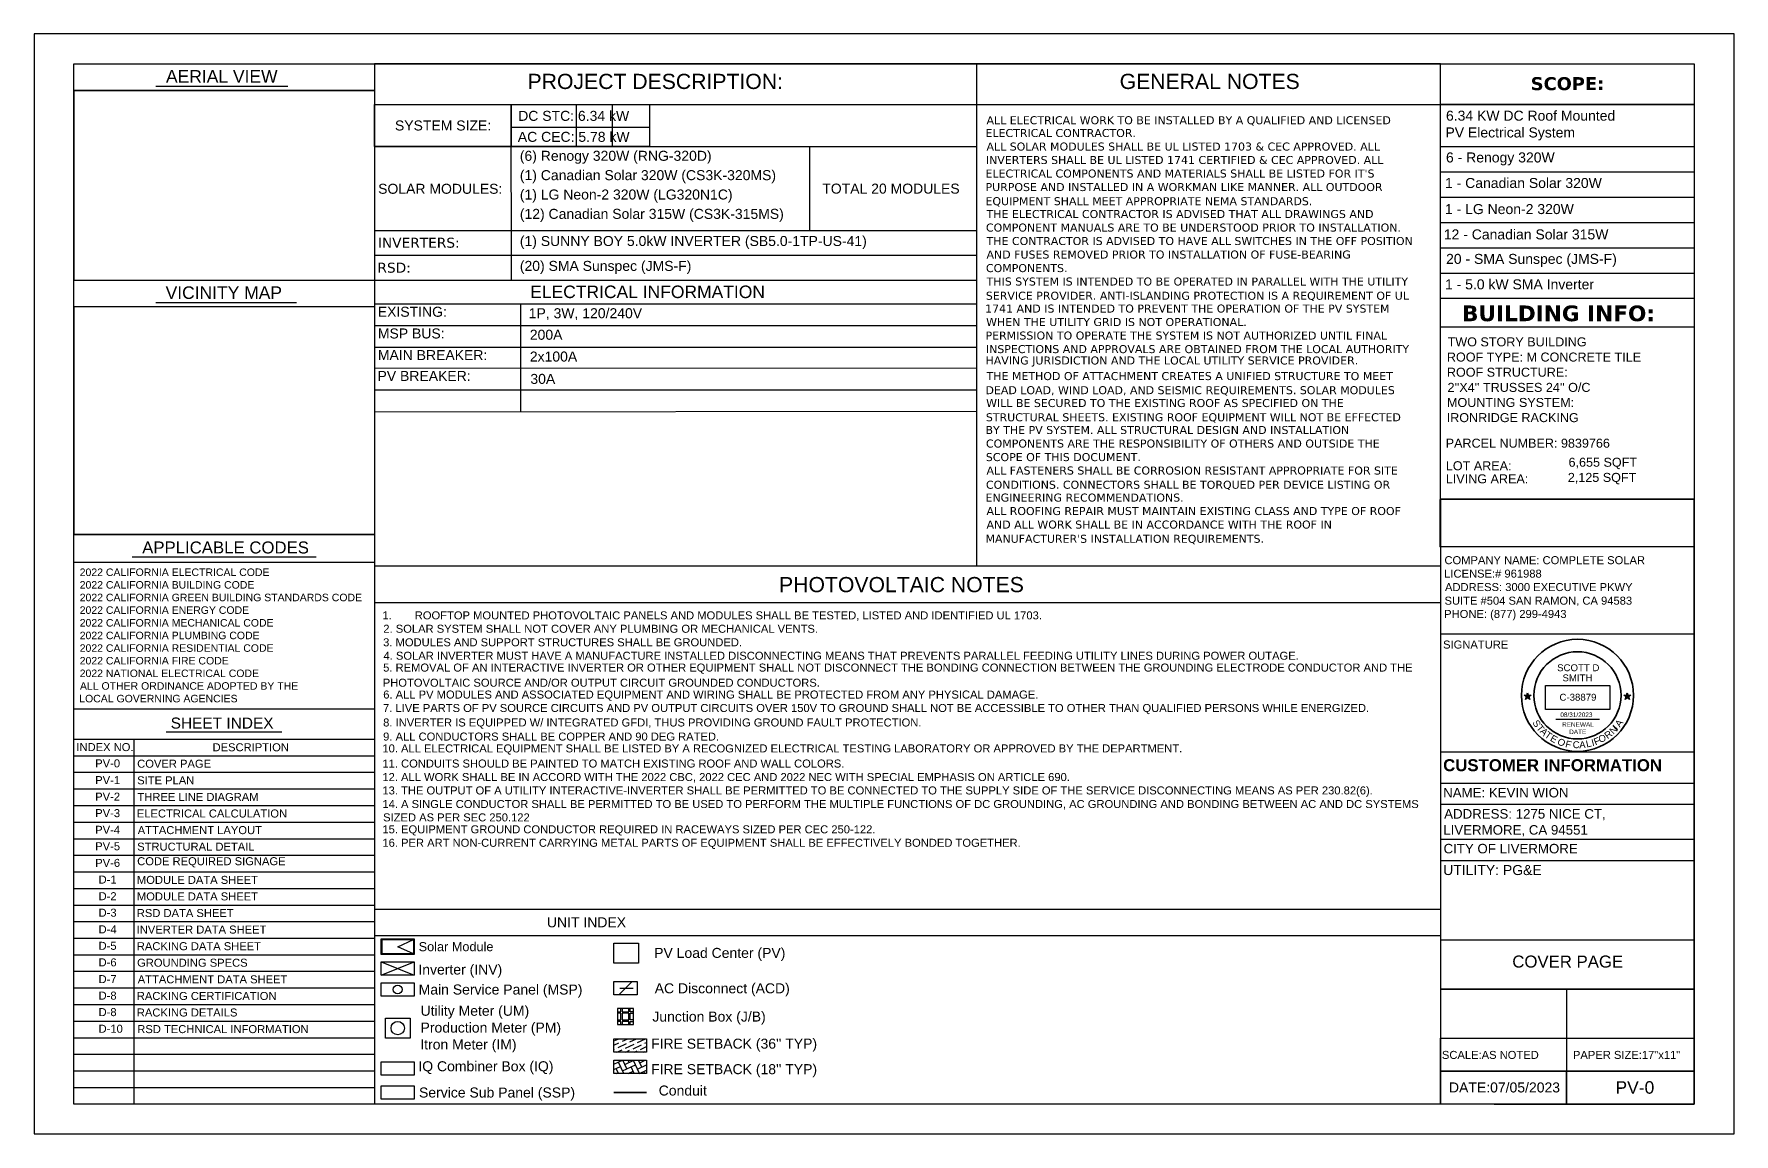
# Model space of a CAD drawing. Header units: millimetres. Extents: x -419 to 20046, y -14642 to 2638.
# Drawn here: x 383 to 2082, y -9577 to -8477 of the extents above; entities that cross this region are included whole.
import ezdxf

# ---------------------------------------------------------------- set-up
doc = ezdxf.new("R2010")
doc.units = ezdxf.units.MM
for name, color, linetype in [('PDF5_Text', 7, 'Continuous'), ('PDF_0', 7, 'Continuous'), ('PDF_PDF_Geometry', 7, 'Continuous'), ('PDF_Text', 7, 'Continuous')]:
    doc.layers.add(name, color=color, linetype=linetype)
doc.styles.add('PDF Arial', font='arial.ttf')
doc.styles.add('PDF Arial Bold', font='arialbd.ttf')
doc.styles.add('PDF Verdana', font='verdana.ttf')
doc.styles.add('PDF Verdana Bold', font='verdanab.ttf')
doc.styles.get("Standard").update_dxf_attribs({"font": 'arial.ttf'})
picture_1 = doc.add_image_def('image33.png', size_in_pixel=(45, 240))
picture_2 = doc.add_image_def('image34.png', size_in_pixel=(697, 1103))
picture_3 = doc.add_image_def('image35.png', size_in_pixel=(836, 1103))
picture_4 = doc.add_image_def('image15.png', size_in_pixel=(858, 321))

# ---------------------------------------------------------------- blocks, each defined once
blk = doc.blocks.new('star')
h = blk.add_hatch(color=256)
h.dxf.hatch_style = 1
h.paths.add_polyline_path([(116.5, 62.57), (116.86, 62.57), (116.68, 63.12)])
h.paths.add_polyline_path([(116.68, 62.02), (116.97, 62.23), (116.86, 62.57), (116.5, 62.57), (116.39, 62.23)])
h.paths.add_polyline_path([(116.5, 62.57), (115.92, 62.57), (116.39, 62.23)])
h.paths.add_polyline_path([(116.39, 62.23), (116.21, 61.67), (116.68, 62.02)])
h.paths.add_polyline_path([(116.68, 62.02), (117.15, 61.67), (116.97, 62.23)])
h.paths.add_polyline_path([(116.97, 62.23), (117.44, 62.57), (116.86, 62.57)])
for p, q in [((116.21, 61.67), (116.68, 63.12)), ((116.68, 63.12), (117.15, 61.67)), ((115.92, 62.57), (117.44, 62.57)), ((117.15, 61.67), (115.92, 62.57)), ((117.44, 62.57), (116.21, 61.67))]:
    blk.add_line(p, q)
blk = doc.blocks.new('a')
at = {"color": 1, "char_height": 15, "attachment_point": 1}
for s, insert, rotation in [('{\\C256;S}', (169, 149), 301.8504), ('{\\C256;T}', (176.1, 138.5), 308.5602), ('{\\C256;A}', (182.8, 131.2), 313.9392), ('{\\C256;T}', (190.6, 123.2), 324.7462), ('{\\C256;E}', (201.4, 115.5), 330.0103), ('{\\C256;O}', (299, 112.2), 12.6875), ('{\\C256;R}', (311.3, 116.8), 36.4598), ('{\\C256;N}', (322.6, 125.5), 43.0781), ('{\\C256;I}', (344.8, 127.8), 227.4846), ('{\\C256;A}', (335, 138.5), 54.6588), ('{\\C256;O}', (218.6, 109.1), 319.6464), ('{\\C256;A}', (258.4, 100.3), 1.6689), ('{\\C256;L}', (271.7, 101.5), 12.6875), ('{\\C256;I}', (283.7, 104.3), 13.6115), ('{\\C256;F}', (288.3, 105.4), 21.5682)]:
    blk.add_mtext_dynamic_manual_height_columns(s, width=30.733, gutter_width=125, heights=[0], dxfattribs=dict(at, insert=insert, rotation=rotation))
at = {"color": 1, "insert": (244.5, 100.5), "char_height": 15, "attachment_point": 1}
blk.add_mtext_dynamic_manual_height_columns('{\\C256;C}', width=30.733, gutter_width=125, heights=[0], dxfattribs=at)
blk = doc.blocks.new('1')
at = {"color": 1, "xscale": 0.1018808021228187, "yscale": 0.1018808021228187, "zscale": 0.1018808021228187}
blk.add_blockref('a', (510.97, 81.39), dxfattribs=at)
at = {"color": 1, "insert": (534.46, 91.84), "char_height": 1.528, "attachment_point": 1, "rotation": 347.3366}
blk.add_mtext_dynamic_manual_height_columns('{\\C256;F}', width=1.5282, gutter_width=12.74, heights=[0], dxfattribs=at)

msp = doc.modelspace()

# ---------------------------------------------------------------- linework, layer by layer
at = {"lineweight": 30}
msp.add_line((1904.248, -9162.189), (1948.031, -9162.189), dxfattribs=at)
at = {"lineweight": 35}
for radius in [56, 43.581]:
    msp.add_circle((1925.853, -9138.413), radius, dxfattribs=at)
at = {"layer": 'PDF_0', "lineweight": 25}
for points in [[(382.508, -8477.133), (382.508, -9577.042), (2082.367, -9577.042), (2082.367, -8477.133)], [(422.468, -8507.103), (723.079, -8507.103), (723.079, -8977.546), (422.468, -8977.546)], [(997.988, -8589.658), (723.079, -8589.658), (723.079, -8547.609), (997.988, -8547.609)], [(2042.407, -8547.609), (1788.931, -8547.609)], [(2042.407, -8547.609), (2042.407, -8741.598), (1788.931, -8741.598), (1788.931, -8547.609)], [(1788.931, -8989.988), (1788.931, -8942.399), (2042.407, -8942.399), (2042.407, -8989.988)], [(962.296, -9386.322), (986.817, -9386.322), (986.817, -9406.302), (962.296, -9406.302)], [(729.8, -9404.758), (762.585, -9404.758), (762.585, -9418.109), (729.8, -9418.109)], [(729.8, -9425.828), (762.585, -9425.828), (762.585, -9439.179), (729.8, -9439.179)], [(962.296, -9424.648), (985.637, -9424.648), (985.637, -9437.998), (962.296, -9437.998)], [(733.886, -9461.248), (758.498, -9461.248), (758.498, -9481.137), (733.886, -9481.137)], [(966.02, -9467.696), (982.004, -9467.696), (982.004, -9451.712), (966.02, -9451.712)], [(970.652, -9462.973), (977.281, -9462.973), (977.281, -9456.344), (970.652, -9456.344)], [(962.296, -9481.864), (995.082, -9481.864), (995.082, -9495.123), (962.296, -9495.123)], [(729.8, -9505.023), (762.585, -9505.023), (762.585, -9518.282), (729.8, -9518.282)], [(962.296, -9503.297), (995.082, -9503.297), (995.082, -9516.557), (962.296, -9516.557)], [(729.8, -9528.817), (762.585, -9528.817), (762.585, -9542.077), (729.8, -9542.077)]]:
    msp.add_lwpolyline(points, close=True, dxfattribs=at)
for points in [[(1324.846, -8507.103), (1324.846, -9008.969)], [(1788.931, -8942.399), (1788.931, -8507.103)], [(859.398, -8547.609), (859.58, -8723.343)], [(859.489, -8547.609), (859.489, -8589.658)], [(924.697, -8547.609), (924.697, -8589.658)], [(960.571, -8547.609), (960.571, -8589.658)], [(1788.931, -8547.609), (2042.407, -8547.609)], [(859.489, -8570.313), (997.988, -8570.313)], [(723.079, -8589.658), (1324.846, -8589.658)], [(1157.92, -8589.658), (1157.92, -8673.484)], [(1788.931, -8589.567), (2042.407, -8589.567)], [(1788.931, -8614.906), (2042.407, -8614.906)], [(1788.931, -8640.244), (2042.407, -8640.244)], [(1788.931, -8665.583), (2042.407, -8665.583)], [(723.17, -8673.484), (1324.846, -8673.484)], [(723.17, -8698.368), (1324.846, -8698.368)], [(1788.931, -8690.921), (2042.407, -8690.921)], [(1788.931, -8716.26), (2042.407, -8716.26)], [(723.17, -8723.343), (1324.846, -8723.343)], [(723.351, -8746.866), (1325.027, -8746.866)], [(868.934, -8746.866), (869.025, -8854.759)], [(723.351, -8768.571), (1325.027, -8768.571)], [(1788.931, -8769.934), (2042.407, -8769.934)], [(723.351, -8790.368), (1325.027, -8790.368)], [(723.17, -8811.347), (1324.936, -8810.802)], [(723.261, -8833.144), (1324.936, -8832.508)], [(723.351, -8833.053), (1325.027, -8833.053)], [(723.261, -8854.94), (1324.936, -8854.304)], [(1789.022, -9076.902), (2042.497, -9076.902)], [(422.468, -9152.009), (723.079, -9152.009)], [(729.8, -9404.758), (762.585, -9418.109)], [(729.8, -9418.109), (762.585, -9405.031)], [(980.732, -9424.648), (967.382, -9437.998)], [(968.29, -9431.278), (981.55, -9431.278)], [(974.738, -9430.733), (974.103, -9431.278)], [(966.02, -9454.981), (969.289, -9454.981), (969.289, -9451.712)], [(966.02, -9462.973), (969.289, -9462.973), (969.289, -9456.344), (966.02, -9456.344)], [(969.289, -9467.696), (969.289, -9464.427), (966.02, -9464.427)], [(970.652, -9451.712), (970.652, -9454.981), (977.281, -9454.981), (977.281, -9451.712)], [(977.281, -9467.696), (977.281, -9464.427), (970.652, -9464.427), (970.652, -9467.696)], [(982.004, -9454.981), (978.644, -9454.981), (978.644, -9451.712)], [(982.004, -9462.973), (978.644, -9462.973), (978.644, -9456.344), (982.004, -9456.344)], [(978.644, -9467.696), (978.644, -9464.427), (982.004, -9464.427)]]:
    msp.add_lwpolyline(points, dxfattribs=at)
at = {"layer": 'PDF_0', "lineweight": 0}
for points in [[(422.468, -8723.343), (723.079, -8723.343), (723.079, -8533.532), (422.468, -8533.532)], [(422.468, -8977.546), (723.079, -8977.546), (723.079, -8749.772), (422.468, -8749.772)]]:
    msp.add_lwpolyline(points, close=True, dxfattribs=at)
at = {"layer": 'PDF_0', "color": 5, "lineweight": 25}
msp.add_lwpolyline([(762.585, -9381.963), (762.585, -9397.584), (729.8, -9397.584), (729.8, -9381.963)], close=True, dxfattribs=at)
msp.add_lwpolyline([(761.859, -9396.857), (746.238, -9389.773), (761.859, -9382.689), (761.859, -9396.857), (730.617, -9396.857), (730.617, -9382.689), (761.859, -9382.689)], dxfattribs=at)
at = {"layer": 'PDF_0', "color": 251, "lineweight": 25, "true_color": 0x636466}
for points in [[(963.295, -9483.68), (967.291, -9481.864)], [(969.108, -9485.133), (969.108, -9485.133)], [(970.833, -9484.316), (976.191, -9481.864)], [(978.371, -9484.952), (985.001, -9481.864)], [(985.909, -9485.587), (993.901, -9481.864)], [(962.296, -9488.312), (967.382, -9485.951)], [(962.296, -9492.399), (963.023, -9492.126)], [(964.748, -9491.309), (964.748, -9491.309)], [(965.384, -9495.123), (970.561, -9492.762)], [(966.474, -9490.492), (974.92, -9486.586)], [(972.286, -9491.945), (972.286, -9491.945)], [(974.012, -9491.127), (982.458, -9487.131)], [(974.193, -9495.123), (978.099, -9493.307)], [(976.646, -9485.769), (976.646, -9485.769)], [(979.824, -9492.58), (979.824, -9492.58)], [(981.55, -9491.763), (989.996, -9487.767)], [(983.094, -9495.123), (985.637, -9493.943)], [(984.184, -9486.405), (984.184, -9486.405)], [(987.362, -9493.216), (987.362, -9493.216)], [(989.088, -9492.399), (995.082, -9489.583)], [(991.722, -9487.04), (991.722, -9487.04)], [(991.994, -9495.123), (993.175, -9494.578)], [(993.447, -9486.223), (995.082, -9485.406)], [(994.9, -9493.761), (994.9, -9493.761)]]:
    msp.add_lwpolyline(points, dxfattribs=at)
at = {"layer": 'PDF_0', "color": 132, "lineweight": 25, "true_color": 0x00c1c1}
for points in [[(962.296, -9507.293), (971.015, -9503.297)], [(962.478, -9507.202), (962.296, -9506.839)], [(962.296, -9512.651), (968.835, -9509.564)], [(966.837, -9516.557), (964.567, -9511.562)], [(965.202, -9516.557), (966.565, -9515.921)], [(972.195, -9516.557), (966.837, -9505.204)], [(970.924, -9513.923), (984.002, -9507.838)], [(975.283, -9511.925), (971.196, -9503.297)], [(973.194, -9507.566), (982.367, -9503.297)], [(977.554, -9505.477), (976.555, -9503.297)], [(976.555, -9516.557), (981.641, -9514.195)], [(977.463, -9516.557), (977.281, -9516.193)], [(982.73, -9516.557), (979.643, -9509.836)], [(987.998, -9516.557), (981.913, -9503.479)], [(986, -9512.197), (995.082, -9507.929)], [(990.359, -9510.108), (987.09, -9503.297)], [(987.907, -9516.557), (995.082, -9513.287)], [(988.27, -9505.84), (993.72, -9503.297)], [(993.356, -9516.557), (992.357, -9514.468)], [(992.63, -9503.751), (992.448, -9503.297)], [(995.082, -9508.928), (994.719, -9508.11)]]:
    msp.add_lwpolyline(points, dxfattribs=at)
at = {"layer": 'PDF_0', "color": 244, "lineweight": 35, "true_color": 0x991a1e}
msp.add_lwpolyline([(962.296, -9535.447), (995.082, -9535.447)], dxfattribs=at)
at = {"layer": 'PDF_0', "lineweight": 25}
for centre, radius in [((746.192, -9432.504), 4.405), ((746.192, -9471.193), 6.675)]:
    msp.add_circle(centre, radius, dxfattribs=at)
at = {"layer": 'PDF_PDF_Geometry', "lineweight": 25}
for points in [[(1788.931, -8507.103), (723.079, -8507.103), (723.079, -9547.072), (422.468, -9547.072)], [(422.468, -8507.103), (723.079, -8507.103)], [(2042.407, -8507.103), (2042.407, -9547.072), (422.468, -9547.072), (422.468, -8507.103), (2042.407, -8507.103), (2042.407, -9547.072), (1788.931, -9547.072), (1788.931, -9514.286), (2042.407, -9514.286), (1788.931, -9514.286), (1788.931, -9481.319), (2042.407, -9481.319)], [(504.478, -8529.354), (636.165, -8529.354)], [(422.468, -8533.532), (723.079, -8533.532)], [(723.079, -8547.609), (1788.931, -8547.609)], [(422.468, -8723.343), (723.079, -8723.343)], [(422.468, -8749.772), (723.079, -8749.772)], [(504.205, -8745.503), (644.975, -8745.503)], [(2042.407, -9024.953), (2042.407, -9481.319), (2042.407, -9514.286), (2042.407, -9547.072), (2042.407, -8942.399), (1788.931, -8942.399), (1788.931, -9547.072)], [(480.683, -8999.978), (664.591, -8999.978)], [(723.079, -9008.969), (1788.931, -9008.969)], [(723.079, -9045.751), (1788.931, -9045.751)], [(514.649, -9174.896), (630.262, -9174.896)], [(422.468, -9182.252), (723.079, -9182.252)], [(482.499, -9182.252), (482.499, -9203.14), (482.499, -9547.072)], [(1788.931, -9194.967), (2042.407, -9194.967)], [(422.468, -9198.872), (723.079, -9198.872)], [(422.468, -9215.401), (723.079, -9215.401)], [(1788.931, -9226.299), (2042.407, -9226.299)], [(422.468, -9232.021), (723.079, -9232.021)], [(422.468, -9248.641), (723.079, -9248.641)], [(1788.931, -9247.369), (2042.407, -9247.369)], [(422.468, -9265.17), (723.079, -9265.17)], [(422.468, -9281.79), (723.079, -9281.79)], [(1788.931, -9282.244), (2042.497, -9282.244)], [(422.468, -9298.319), (723.079, -9298.319)], [(422.468, -9314.938), (723.079, -9314.938)], [(1788.931, -9303.404), (2042.497, -9303.404)], [(422.468, -9331.558), (723.079, -9331.558)], [(422.468, -9348.087), (723.079, -9348.087)], [(422.468, -9364.707), (723.079, -9364.707)], [(723.079, -9352.083), (1788.931, -9352.083)], [(422.468, -9381.236), (723.079, -9381.236)], [(723.079, -9378.603), (1788.931, -9378.603)], [(1788.931, -9382.962), (2042.497, -9382.962)], [(422.468, -9397.856), (723.079, -9397.856)], [(422.468, -9414.385), (723.079, -9414.385)], [(422.468, -9431.005), (723.079, -9431.005)], [(1792.473, -9432.095), (2042.407, -9432.095), (1788.931, -9432.095), (2042.407, -9432.095), (1914.806, -9432.095), (1914.806, -9481.319), (2042.407, -9481.319), (2042.407, -9432.095)], [(422.468, -9447.625), (723.079, -9447.625)], [(422.468, -9464.154), (723.079, -9464.154)], [(422.468, -9480.774), (723.079, -9480.774)], [(1914.806, -9481.319), (1914.806, -9514.286), (1914.806, -9547.072)], [(422.468, -9497.303), (723.079, -9497.303)], [(422.468, -9513.923), (723.079, -9513.923)], [(422.468, -9530.543), (723.079, -9530.543)]]:
    msp.add_lwpolyline(points, dxfattribs=at)
for points in [[(723.079, -8977.546), (723.079, -9005.518), (422.468, -9005.518), (422.468, -8977.546)], [(2042.407, -9514.286), (2042.407, -9547.072), (1914.806, -9547.072), (1914.806, -9514.286)]]:
    msp.add_lwpolyline(points, close=True, dxfattribs=at)
at = {"layer": 'PDF_PDF_Geometry', "color": 251, "lineweight": 25, "true_color": 0x525252}
msp.add_lwpolyline([(1842.514, -9547.072), (2042.407, -9547.072)], dxfattribs=at)

# ---------------------------------------------------------------- block references
at = {"xscale": 4.597039828451667, "yscale": 4.597039828451667, "zscale": 4.597039828451667, "rotation": 287.9700872862333}
for p in [(1437.938, -8717.666), (1537.639, -8717.688)]:
    msp.add_blockref('star', p, dxfattribs=at)
at = {"color": 1, "xscale": 4.51217474996896, "yscale": 4.51217474996896, "zscale": 4.51217474996896}
msp.add_blockref('1', (-496.884, -9597.786), dxfattribs=at)

# ---------------------------------------------------------------- texts
at = {"attachment_point": 1}
for s, width, heights, insert, char_height, line_spacing_factor in [('SCOTT D\\P  SMITH', 46.3475, [0], (1905.516, -9107.378), 6.8956, 0.88), ('RENEWAL\\P    DATE', 31.39541, [17.047], (1910.432, -9165.278), 4.597, 0.96)]:
    msp.add_mtext_dynamic_manual_height_columns(s, width=width, gutter_width=4.597, heights=heights, dxfattribs=dict(at, insert=insert, char_height=char_height, line_spacing_factor=line_spacing_factor))
for s, width, insert, char_height in [('C-38879', 41.58956, (1907.857, -9136.87), 6.8956), ('08/31/2023', 38.13279, (1908.714, -9155.542), 4.597)]:
    msp.add_mtext_dynamic_manual_height_columns(s, width=width, gutter_width=4.597, heights=[0], dxfattribs=dict(at, insert=insert, char_height=char_height))
at = {"layer": 'PDF5_Text', "attachment_point": 7, "style": 'PDF Arial'}
for s, insert, char_height in [('1 - LG Neon-2 320W', (1793.343, -8657.321), 9.99966), ('12 - Canadian Solar 315W', (1792.199, -8682.66), 9.99966), ('PARCEL NUMBER: 9839766', (1794.07, -8890.904), 8.99967), ('LOT AREA:', (1794.245, -8913.477), 8.9997), ('LIVING AREA:', (1794.225, -8926.576), 8.99967)]:
    msp.add_mtext(s, dxfattribs=dict(at, insert=insert, char_height=char_height))
at = {"layer": 'PDF_Text', "attachment_point": 7}
for s, insert, char_height, style in [('AERIAL VIEW', (514.468, -8525.721), 12.49962, 'PDF Arial'), ('PROJECT DESCRIPTION:', (876.018, -8532.337), 15.16451, 'PDF Arial'), ('GENERAL NOTES', (1468.067, -8532.337), 15.16451, 'PDF Arial'), ('SCOPE:', (1879.114, -8533.53), 12.9996, 'PDF Verdana Bold'), ('SYSTEM SIZE:', (743.422, -8573.753), 9.99966, 'PDF Arial'), ('DC STC: 6.34 kW', (866.664, -8564.127), 9.99966, 'PDF Arial'), ('ALL ELECTRICAL WORK TO BE INSTALLED BY A QUALIFIED AND LICENSED', (1334.927, -8568.786), 7.99974, 'PDF Verdana'), ('6.34 KW DC Roof Mounted', (1794.38, -8563.952), 9.99966, 'PDF Arial'), ('AC CEC: 5.78 kW', (866.279, -8585.106), 9.99966, 'PDF Arial'), ('ELECTRICAL CONTRACTOR.', (1333.928, -8580.286), 7.99974, 'PDF Verdana'), ('PV Electrical System', (1793.835, -8583.607), 9.99966, 'PDF Arial'), ('(6) Renogy 320W (RNG-320D)', (868.298, -8606.947), 9.99966, 'PDF Arial'), ('ALL SOLAR MODULES SHALL BE UL LISTED 1703 & CEC APPROVED. ALL', (1334.927, -8593.818), 7.99974, 'PDF Verdana'), ('INVERTERS SHALL BE UL LISTED 1741 CERTIFIED & CEC APPROVED. ALL', (1334.291, -8607.259), 7.99974, 'PDF Verdana'), ('6 - Renogy 320W', (1794.38, -8608.582), 9.99966, 'PDF Arial'), ('(1) Canadian Solar 320W (CS3K-320MS)', (868.298, -8626.292), 9.99966, 'PDF Arial'), ("ELECTRICAL COMPONENTS AND MATERIALS SHALL BE LISTED FOR IT'S", (1333.928, -8620.791), 7.99974, 'PDF Verdana'), ('SOLAR MODULES:', (726.621, -8637.054), 9.99966, 'PDF Arial'), ('(1) LG Neon-2 320W (LG320N1C)', (868.298, -8645.636), 9.99966, 'PDF Arial'), ('TOTAL 20 MODULES', (1170.726, -8636.873), 9.99966, 'PDF Arial'), ('PURPOSE AND INSTALLED IN A WORKMAN LIKE MANNER. ALL OUTDOOR', (1333.928, -8634.323), 7.99974, 'PDF Verdana'), ('1 - Canadian Solar 320W', (1793.381, -8631.249), 9.99966, 'PDF Arial'), ('(12) Canadian Solar 315W (CS3K-315MS)', (868.298, -8664.981), 9.99966, 'PDF Arial'), ('EQUIPMENT SHALL MEET APPROPRIATE NEMA STANDARDS.', (1333.928, -8649.706), 7.99974, 'PDF Verdana'), ('THE ELECTRICAL CONTRACTOR IS ADVISED THAT ALL DRAWINGS AND', (1335.017, -8661.296), 7.99974, 'PDF Verdana'), ('COMPONENT MANUALS ARE TO BE UNDERSTOOD PRIOR TO INSTALLATION.', (1334.382, -8674.828), 7.99974, 'PDF Verdana'), ('INVERTERS:', (726.348, -8691.009), 9.9997, 'PDF Verdana'), ('(1) SUNNY BOY 5.0kW INVERTER (SB5.0-1TP-US-41)', (868.298, -8692.135), 9.99966, 'PDF Arial'), ('THE CONTRACTOR IS ADVISED TO HAVE ALL SWITCHES IN THE OFF POSITION', (1335.017, -8688.27), 7.99974, 'PDF Verdana'), ('AND FUSES REMOVED PRIOR TO INSTALLATION OF FUSE-BEARING', (1334.927, -8701.802), 7.99974, 'PDF Verdana'), ('20 - SMA Sunspec (JMS-F)', (1794.471, -8710.027), 9.99966, 'PDF Arial'), ('RSD:', (725.894, -8715.984), 9.9997, 'PDF Verdana'), ('(20) SMA Sunspec (JMS-F)', (868.298, -8717.02), 9.99966, 'PDF Arial'), ('COMPONENTS.', (1334.382, -8715.334), 7.99974, 'PDF Verdana'), ('VICINITY MAP', (514.104, -8742.175), 12.49962, 'PDF Arial'), ('ELECTRICAL INFORMATION', (878.652, -8741.357), 12.49962, 'PDF Arial'), ('THIS SYSTEM IS INTENDED TO BE OPERATED IN PARALLEL WITH THE UTILITY', (1335.017, -8728.775), 7.99974, 'PDF Verdana'), ('SERVICE PROVIDER. ANTI-ISLANDING PROTECTION IS A REQUIREMENT OF UL', (1334.291, -8744.248), 7.99974, 'PDF Verdana'), ('1 - 5.0 kW SMA Inverter', (1793.381, -8732.596), 9.99966, 'PDF Arial'), ('EXISTING:', (726.258, -8760.023), 9.9997, 'PDF Arial'), ('1P, 3W, 120/240V', (877.199, -8763.193), 9.99966, 'PDF Arial'), ('1741 AND IS INTENDED TO PREVENT THE OPERATION OF THE PV SYSTEM', (1333.564, -8755.839), 7.99974, 'PDF Verdana'), ('BUILDING INFO:', (1810.364, -8764.631), 15.74948, 'PDF Verdana Bold'), ('WHEN THE UTILITY GRID IS NOT OPERATIONAL.', (1334.563, -8769.28), 7.99974, 'PDF Verdana'), ('MSP BUS:', (726.348, -8781.729), 9.9997, 'PDF Arial'), ('200A', (878.289, -8783), 9.9997, 'PDF Arial'), ('PERMISSION TO OPERATE THE SYSTEM IS NOT AUTHORIZED UNTIL FINAL', (1333.928, -8782.812), 7.99974, 'PDF Verdana'), ('INSPECTIONS AND APPROVALS ARE OBTAINED FROM THE LOCAL AUTHORITY', (1334.291, -8796.344), 7.99974, 'PDF Verdana'), ('TWO STORY BUILDING', (1796.015, -8789.613), 8.99967, 'PDF Arial'), ('MAIN BREAKER:', (726.348, -8803.173), 9.99966, 'PDF Arial'), ('2x100A', (878.289, -8804.797), 9.9997, 'PDF Arial'), ('HAVING JURISDICTION AND THE LOCAL UTILITY SERVICE PROVIDER.', (1333.928, -8809.786), 7.99974, 'PDF Verdana'), ('ROOF TYPE: M CONCRETE TILE', (1795.288, -8804.78), 8.99967, 'PDF Arial'), ('PV BREAKER:', (725.985, -8824.062), 9.99966, 'PDF Arial'), ('30A', (878.833, -8827.145), 9.9997, 'PDF Arial'), ('THE METHOD OF ATTACHMENT CREATES A UNIFIED STRUCTURE TO MEET', (1335.017, -8823.318), 7.99974, 'PDF Verdana'), ('ROOF STRUCTURE:', (1795.288, -8819.947), 8.99967, 'PDF Arial'), ('DEAD LOAD, WIND LOAD, AND SEISMIC REQUIREMENTS. SOLAR MODULES', (1333.928, -8838.7), 7.99974, 'PDF Verdana'), ("2''X4'' TRUSSES 24'' O/C", (1795.924, -8835.114), 8.99967, 'PDF Arial'), ('WILL BE SECURED TO THE EXISTING ROOF AS SPECIFIED ON THE', (1334.563, -8850.291), 7.99974, 'PDF Verdana'), ('STRUCTURAL SHEETS. EXISTING ROOF EQUIPMENT WILL NOT BE EFFECTED', (1334.291, -8865.764), 7.99974, 'PDF Verdana'), ('IRONRIDGE RACKING', (1795.106, -8865.356), 8.99967, 'PDF Arial'), ('MOUNTING SYSTEM:', (1795.379, -8850.189), 8.99967, 'PDF Arial'), ('BY THE PV SYSTEM. ALL STRUCTURAL DESIGN AND INSTALLATION', (1333.928, -8877.264), 7.99974, 'PDF Verdana'), ('COMPONENTS ARE THE RESPONSIBILITY OF OTHERS AND OUTSIDE THE', (1334.382, -8890.796), 7.99974, 'PDF Verdana'), ('SCOPE OF THIS DOCUMENT.', (1334.291, -8904.328), 7.99974, 'PDF Verdana'), ('6,655 SQFT', (1916.928, -8912.302), 8.9997, 'PDF Arial'), ('CONDITIONS. CONNECTORS SHALL BE TORQUED PER DEVICE LISTING OR', (1334.382, -8933.243), 7.99974, 'PDF Verdana'), ('ALL FASTENERS SHALL BE CORROSION RESISTANT APPROPRIATE FOR SITE', (1334.927, -8917.769), 7.99974, 'PDF Verdana'), ('2,125 SQFT', (1916.212, -8927.469), 8.9997, 'PDF Arial'), ('ENGINEERING RECOMMENDATIONS.', (1333.928, -8944.833), 7.99974, 'PDF Verdana'), ('ALL ROOFING REPAIR MUST MAINTAIN EXISTING CLASS AND TYPE OF ROOF', (1334.927, -8958.275), 7.99974, 'PDF Verdana'), ('AND ALL WORK SHALL BE IN ACCORDANCE WITH THE ROOF IN', (1334.927, -8971.807), 7.99974, 'PDF Verdana'), ('APPLICABLE CODES', (490.673, -8996.732), 11.99963, 'PDF Arial'), ("MANUFACTURER'S INSTALLATION REQUIREMENTS.", (1333.928, -8987.28), 7.99974, 'PDF Verdana'), ('COMPANY NAME: COMPLETE SOLAR', (1792.836, -9007.38), 7.99975, 'PDF Arial'), ('2022 CALIFORNIA ELECTRICAL CODE', (428.19, -9019.178), 7.49976, 'PDF Arial'), ('2022 CALIFORNIA BUILDING CODE', (428.19, -9031.802), 7.49976, 'PDF Arial'), ('PHOTOVOLTAIC NOTES', (1127.496, -9035.475), 15.16451, 'PDF Arial'), ('ADDRESS: 3000 EXECUTIVE PKWY', (1793.381, -9034.268), 7.99975, 'PDF Arial'), ('LICENSE:# 961988', (1792.563, -9020.821), 7.99975, 'PDF Arial'), ('2022 CALIFORNIA GREEN BUILDING STANDARDS CODE', (428.19, -9044.426), 7.49976, 'PDF Arial'), ('SUITE #504 SAN RAMON, CA 94583', (1792.927, -9049.241), 7.99975, 'PDF Arial'), ('2022 CALIFORNIA ENERGY CODE', (428.19, -9057.05), 7.49976, 'PDF Arial'), ('1.', (730.889, -9062.371), 7.9998, 'PDF Arial'), ('ROOFTOP MOUNTED PHOTOVOLTAIC PANELS AND MODULES SHALL BE TESTED, LISTED AND IDENTIFIED UL 1703.', (763.221, -9063.953), 7.99975, 'PDF Arial'), ('PHONE: (877) 299-4943', (1792.563, -9063.451), 7.99975, 'PDF Arial'), ('2022 CALIFORNIA MECHANICAL CODE', (428.19, -9069.764), 7.49976, 'PDF Arial'), ('2022 CALIFORNIA PLUMBING CODE', (428.19, -9082.388), 7.49976, 'PDF Arial'), ('2. SOLAR SYSTEM SHALL NOT COVER ANY PLUMBING OR MECHANICAL VENTS.', (731.798, -9075.948), 7.99975, 'PDF Arial'), ('2022 CALIFORNIA RESIDENTIAL CODE', (428.19, -9095.012), 7.49976, 'PDF Arial'), ('3. MODULES AND SUPPORT STRUCTURES SHALL BE GROUNDED.', (731.616, -9089.486), 7.99975, 'PDF Arial'), ('SIGNATURE', (1791.474, -9091.751), 7.9998, 'PDF Arial'), ('2022 CALIFORNIA FIRE CODE', (428.19, -9107.636), 7.49976, 'PDF Arial'), ('5. REMOVAL OF AN INTERACTIVE INVERTER OR OTHER EQUIPMENT SHALL NOT DISCONNECT THE BONDING CONNECTION BETWEEN THE GROUNDING ELECTRODE CONDUCTOR AND THE', (731.616, -9116.849), 7.999751, 'PDF Arial'), ('4. SOLAR INVERTER MUST HAVE A MANUFACTURE INSTALLED DISCONNECTING MEANS THAT PREVENTS PARALLEL FEEDING UTILITY LINES DURING POWER OUTAGE.', (731.979, -9102.922), 7.999751, 'PDF Arial'), ('ALL OTHER ORDINANCE ADOPTED BY THE', (428.462, -9132.883), 7.49976, 'PDF Arial'), ('2022 NATIONAL ELECTRICAL CODE', (428.19, -9120.26), 7.49976, 'PDF Arial'), ('PHOTOVOLTAIC SOURCE AND/OR OUTPUT CIRCUIT GROUNDED CONDUCTORS.', (731.253, -9129.895), 7.99975, 'PDF Arial'), ('LOCAL GOVERNING AGENCIES', (427.736, -9145.507), 7.49976, 'PDF Arial'), ('6. ALL PV MODULES AND ASSOCIATED EQUIPMENT AND WIRING SHALL BE PROTECTED FROM ANY PHYSICAL DAMAGE.', (731.707, -9143.822), 7.99975, 'PDF Arial'), ('SHEET INDEX', (519.19, -9171.814), 11.04255, 'PDF Arial'), ('7. LIVE PARTS OF PV SOURCE CIRCUITS AND PV OUTPUT CIRCUITS OVER 150V TO GROUND SHALL NOT BE ACCESSIBLE TO OTHER THAN QUALIFIED PERSONS WHILE ENERGIZED.', (731.525, -9157.263), 7.999751, 'PDF Arial'), ('8. INVERTER IS EQUIPPED W/ INTEGRATED GFDI, THUS PROVIDING GROUND FAULT PROTECTION.', (731.616, -9171.755), 7.99975, 'PDF Arial'), ('9. ALL CONDUCTORS SHALL BE COPPER AND 90 DEG RATED.', (731.616, -9183.751), 7.99975, 'PDF Arial'), ('INDEX NO.', (424.92, -9194.286), 7.9998, 'PDF Arial'), ('DESCRIPTION', (561.058, -9194.467), 7.99975, 'PDF Arial'), ('10. ALL ELECTRICAL EQUIPMENT SHALL BE LISTED BY A RECOGNIZED ELECTRICAL TESTING LABORATORY OR APPROVED BY THE DEPARTMENT.', (730.889, -9197.677), 7.999751, 'PDF Arial'), ('PV-0', (443.72, -9210.542), 7.9998, 'PDF Arial'), ('COVER PAGE', (485.678, -9210.905), 7.9998, 'PDF Arial'), ('11. CONDUITS SHOULD BE PAINTED TO MATCH EXISTING ROOF AND WALL COLORS.', (730.889, -9210.724), 7.99975, 'PDF Arial'), ('CUSTOMER INFORMATION', (1791.564, -9214.433), 11.99963, 'PDF Arial Bold'), ('PV-1', (443.72, -9227.207), 7.9998, 'PDF Arial'), ('SITE PLAN', (485.678, -9227.525), 7.9998, 'PDF Arial'), ('12. ALL WORK SHALL BE IN ACCORD WITH THE 2022 CBC, 2022 CEC AND 2022 NEC WITH SPECIAL EMPHASIS ON ARTICLE 690.', (730.889, -9225.611), 7.999751, 'PDF Arial'), ('13. THE OUTPUT OF A UTILITY INTERACTIVE-INVERTER SHALL BE PERMITTED TO BE CONNECTED TO THE SUPPLY SIDE OF THE SERVICE DISCONNECTING MEANS AS PER 230.82(6).', (730.889, -9239.913), 7.999751, 'PDF Arial'), ('PV-2', (443.72, -9243.736), 7.9998, 'PDF Arial'), ('THREE LINE DIAGRAM', (485.95, -9244.145), 7.99975, 'PDF Arial'), ('14. A SINGLE CONDUCTOR SHALL BE PERMITTED TO BE USED TO PERFORM THE MULTIPLE FUNCTIONS OF DC GROUNDING, AC GROUNDING AND BONDING BETWEEN AC AND DC SYSTEMS', (730.889, -9252.584), 7.999751, 'PDF Arial'), ('NAME: KEVIN WION', (1791.564, -9240.629), 9.49966, 'PDF Arial'), ('PV-3', (443.72, -9260.316), 7.9998, 'PDF Arial'), ('ELECTRICAL CALCULATION', (485.315, -9260.674), 7.99975, 'PDF Arial'), ('SIZED AS PER SEC 250.122', (731.616, -9264.58), 7.99975, 'PDF Arial'), ('ADDRESS: 1275 NICE CT,', (1792.563, -9263.416), 9.49966, 'PDF Arial'), ('PV-4', (443.72, -9276.885), 7.9998, 'PDF Arial'), ('ATTACHMENT LAYOUT', (486.223, -9277.294), 7.99975, 'PDF Arial'), ('15. EQUIPMENT GROUND CONDUCTOR REQUIRED IN RACEWAYS SIZED PER CEC 250-122.', (730.889, -9278.597), 7.99975, 'PDF Arial'), ('LIVERMORE, CA 94551', (1791.655, -9279.491), 9.49966, 'PDF Arial'), ('PV-5', (443.72, -9293.46), 7.9998, 'PDF Arial'), ('STRUCTURAL DETAIL', (485.678, -9293.823), 7.99975, 'PDF Arial'), ('16. PER ART NON-CURRENT CARRYING METAL PARTS OF EQUIPMENT SHALL BE EFFECTIVELY BONDED TOGETHER.', (730.889, -9292.038), 7.99975, 'PDF Arial'), ('CITY OF LIVERMORE', (1791.928, -9296.573), 9.49966, 'PDF Arial'), ('PV-6', (443.72, -9310.08), 7.9998, 'PDF Arial'), ('CODE REQUIRED SIGNAGE', (485.678, -9310.475), 7.99975, 'PDF Arial'), ('UTILITY: PG&E', (1791.564, -9318.258), 9.99966, 'PDF Arial'), ('D-1', (447.08, -9326.654), 7.9998, 'PDF Arial'), ('MODULE DATA SHEET', (485.406, -9327.063), 7.99975, 'PDF Arial'), ('D-2', (447.08, -9343.274), 7.9998, 'PDF Arial'), ('MODULE DATA SHEET', (485.406, -9343.592), 7.99975, 'PDF Arial'), ('D-3', (447.08, -9359.854), 7.9998, 'PDF Arial'), ('RSD DATA SHEET', (485.315, -9360.212), 7.99975, 'PDF Arial'), ('UNIT INDEX', (895.363, -9370.509), 9.9997, 'PDF Arial'), ('D-4', (447.08, -9376.423), 7.9998, 'PDF Arial'), ('INVERTER DATA SHEET', (485.133, -9376.741), 7.99975, 'PDF Arial'), ('D-5', (447.08, -9392.998), 7.9998, 'PDF Arial'), ('RACKING DATA SHEET', (485.315, -9393.361), 7.99975, 'PDF Arial'), ('Solar Module', (767.126, -9394.378), 9.08334, 'PDF Arial'), ('PV Load Center (PV)', (1002.62, -9403.975), 9.99966, 'PDF Arial'), ('COVER PAGE', (1860.678, -9410.775), 11.9996, 'PDF Arial'), ('D-6', (447.08, -9409.527), 7.9998, 'PDF Arial'), ('GROUNDING SPECS', (485.587, -9409.89), 7.99975, 'PDF Arial'), ('Inverter (INV)', (766.854, -9420.595), 9.99966, 'PDF Arial'), ('D-7', (447.08, -9426.192), 7.9998, 'PDF Arial'), ('ATTACHMENT DATA SHEET', (486.223, -9426.51), 7.99975, 'PDF Arial'), ('Main Service Panel (MSP)', (767.126, -9440.575), 9.99966, 'PDF Arial'), ('AC Disconnect (ACD)', (1003.165, -9439.394), 9.99966, 'PDF Arial'), ('D-8', (447.08, -9442.766), 7.9998, 'PDF Arial'), ('D-8', (447.08, -9459.295), 7.9998, 'PDF Arial'), ('RACKING CERTIFICATION', (485.315, -9443.13), 7.99975, 'PDF Arial'), ('Utility Meter (UM)', (769.033, -9461.826), 9.99966, 'PDF Arial'), ('D-10', (447.08, -9475.915), 7.9998, 'PDF Arial'), ('RACKING DETAILS', (485.315, -9459.659), 7.99975, 'PDF Arial'), ('RSD TECHNICAL INFORMATION', (485.769, -9476.279), 7.99975, 'PDF Arial'), ('Production Meter (PM)', (769.033, -9478.628), 9.99966, 'PDF Arial'), ('Junction Box (J/B)', (1000.803, -9467.639), 9.99966, 'PDF Arial'), ('Itron Meter (IM)', (768.761, -9495.52), 9.99966, 'PDF Arial'), ("FIRE SETBACK (36'' TYP)", (999.532, -9494.703), 9.99966, 'PDF Arial'), ('SCALE:AS NOTED           PAPER SIZE:17"x11"', (1790.293, -9502.071), 7.99975, 'PDF Arial'), ('IQ Combiner Box (IQ)', (766.854, -9517.317), 9.99966, 'PDF Arial'), ("FIRE SETBACK (18'' TYP)", (999.532, -9520.223), 9.99966, 'PDF Arial'), ('Service Sub Panel (SSP)', (767.489, -9543.564), 9.99966, 'PDF Arial'), ('Conduit', (1007.161, -9538.705), 9.9997, 'PDF Arial'), ('DATE:07/05/2023', (1797.377, -9535.624), 9.99966, 'PDF Arial'), ('PV-0', (1963.848, -9536.932), 12.4996, 'PDF Arial')]:
    msp.add_mtext(s, dxfattribs=dict(at, insert=insert, char_height=char_height, style=style))

# ---------------------------------------------------------------- pictures from other files: only their frames are drawn
at = {"color": 7, "true_color": 0xffffff}
image = msp.add_image(picture_4, insert=(1893.729, -9152.714), size_in_units=(64.617, 24.175), dxfattribs=dict(at, brightness=7, contrast=73))
image.dxf.flags = 15
at = {"layer": 'PDF_0', "color": 7, "lineweight": 0}
image = msp.add_image(picture_2, insert=(722.988, -8723.253), size_in_units=(189.903, 300.233), rotation=90, dxfattribs=at)
image.dxf.flags = 15
image = msp.add_image(picture_3, insert=(722.988, -8977.455), size_in_units=(227.774, 300.4), rotation=90, dxfattribs=at)
image.dxf.flags = 15
image = msp.add_image(picture_1, insert=(2042.407, -8989.988), size_in_units=(47.544, 254.293), rotation=90, dxfattribs=at)
image.dxf.flags = 15

doc.saveas('drawing.dxf')
